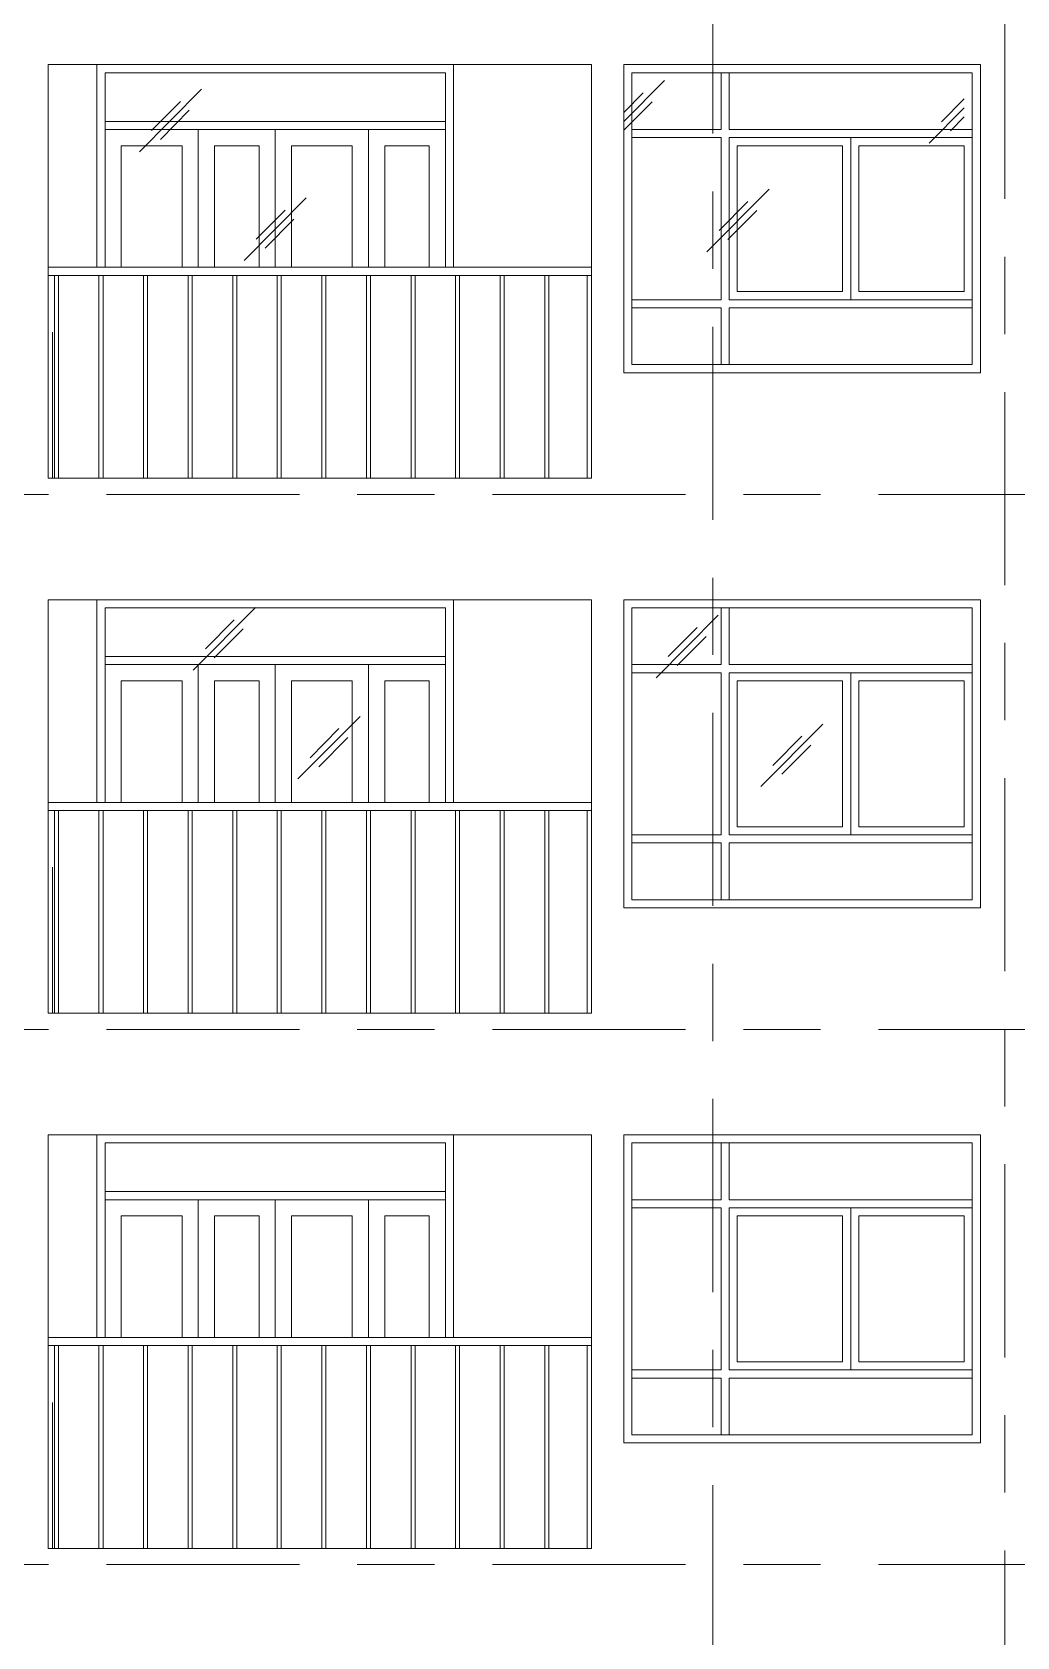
# Model space of a CAD drawing. Header units: millimetres. Extents: x -2100 to 124761, y -10432 to 93550.
# Drawn here: x 26950 to 33025, y 21454 to 31351 of the extents above; entities that cross this region are included whole.
import ezdxf
from ezdxf.xclip import XClip

# ---------------------------------------------------------------- set-up
doc = ezdxf.new("R2010")
doc.units = ezdxf.units.MM
doc.header["$XCLIPFRAME"] = 0
doc.linetypes.add('Centre', pattern=[31.75, 6.35, -4.7625, 15.875, -4.7625])
for name, color, linetype, lineweight in [('CUA', 31, 'Continuous', 9), ('KINH', 152, 'Continuous', 5), ('NET THAY 1', 41, 'Continuous', 5), ('NET THAY 2', 55, 'Continuous', 5), ('NET-THAY', 2, 'Continuous', 9), ('TRUC', 225, 'Continuous', 5)]:
    doc.layers.add(name, color=color, linetype=linetype, lineweight=lineweight)

# ---------------------------------------------------------------- blocks, each defined once
blk = doc.blocks.new('Railing - 25mm-1425477-MẶT ĐỨNG TRỤC A-Q')
at = {"layer": 'NET THAY 2'}
for p, q in [((30037.4, 86700), (30037.4, 87950)), ((30062.4, 87950), (30062.4, 86700))]:
    blk.add_line(p, q, dxfattribs=at)
blk = doc.blocks.new('Railing - 25mm-V61-MẶT ĐỨNG TRỤC A-Q')
at = {"layer": 'NET THAY 2'}
blk.add_line((30024.9, 87600), (30024.9, 86700), dxfattribs=at)
blk = doc.blocks.new('Railing - 25mm-V62-MẶT ĐỨNG TRỤC A-Q')
at = {"layer": 'NET THAY 2'}
blk.add_line((32774.9, 86700), (32774.9, 87950), dxfattribs=at)
blk = doc.blocks.new('Railing - Railing-1821295-MẶT ĐỨNG TRỤC A-Q')
for name, p in [('Railing - 25mm-1425477-MẶT ĐỨNG TRỤC A-Q', (-2950, -64700)), ('Railing - 25mm-1425477-MẶT ĐỨNG TRỤC A-Q', (-2675, -64700)), ('Railing - 25mm-1425477-MẶT ĐỨNG TRỤC A-Q', (-2400, -64700)), ('Railing - 25mm-1425477-MẶT ĐỨNG TRỤC A-Q', (-2125, -64700)), ('Railing - 25mm-1425477-MẶT ĐỨNG TRỤC A-Q', (-1850, -64700)), ('Railing - 25mm-1425477-MẶT ĐỨNG TRỤC A-Q', (-1575, -64700)), ('Railing - 25mm-1425477-MẶT ĐỨNG TRỤC A-Q', (-1300, -64700)), ('Railing - 25mm-1425477-MẶT ĐỨNG TRỤC A-Q', (-1025, -64700)), ('Railing - 25mm-1425477-MẶT ĐỨNG TRỤC A-Q', (-750, -64700)), ('Railing - 25mm-1425477-MẶT ĐỨNG TRỤC A-Q', (-475, -64700)), ('Railing - 25mm-1425477-MẶT ĐỨNG TRỤC A-Q', (-200, -64700)), ('Railing - 25mm-1425477-MẶT ĐỨNG TRỤC A-Q', (75, -64700)), ('Railing - 25mm-V62-MẶT ĐỨNG TRỤC A-Q', (-2400, -64700)), ('Railing - 25mm-V61-MẶT ĐỨNG TRỤC A-Q', (-2950, -64700))]:
    blk.add_blockref(name, p)
blk = doc.blocks.new('CUA LO GIA - DB6-1834140-MẶT ĐỨNG TRỤC A-Q')
at = {"layer": 'CUA'}
for p, q in [((29549.9, 24500), (27349.9, 24500)), ((27349.9, 24050), (27349.9, 24500)), ((27399.9, 24450), (27399.9, 22950)), ((27399.9, 24450), (29499.9, 24450)), ((29499.9, 22950), (29499.9, 24450)), ((29549.9, 24500), (29549.9, 22950)), ((29499.9, 24150), (27399.9, 24150)), ((27399.9, 24150), (27399.9, 24100)), ((29499.9, 24100), (29499.9, 24150)), ((27399.9, 24100), (29499.9, 24100)), ((27974.9, 24100), (27399.9, 24100)), ((27399.9, 24100), (27399.9, 22950)), ((27974.9, 22950), (27974.9, 24100)), ((28449.9, 24100), (28449.9, 22950)), ((28449.9, 22950), (28449.9, 24100)), ((29024.9, 24100), (29024.9, 22950)), ((29499.9, 24100), (29024.9, 24100)), ((29499.9, 22950), (29499.9, 24100)), ((27499.9, 22950), (27499.9, 24000)), ((27499.9, 24000), (27874.9, 24000)), ((27874.9, 24000), (27874.9, 22950)), ((28074.9, 24000), (28349.9, 24000)), ((28074.9, 22950), (28074.9, 24000)), ((28349.9, 24000), (28349.9, 22950)), ((28549.9, 22950), (28549.9, 24000)), ((28549.9, 24000), (28924.9, 24000)), ((28924.9, 24000), (28924.9, 22950)), ((29124.9, 24000), (29399.9, 24000)), ((29124.9, 22950), (29124.9, 24000)), ((29399.9, 24000), (29399.9, 22950))]:
    blk.add_line(p, q, dxfattribs=at)
blk = doc.blocks.new('X-PHONG NGU 2 - X-PHONG NGU 2_Recovery_ 3-1759956-MẶT ĐỨNG TRỤC A-Q')
at = {"layer": 'CUA'}
for p, q in [((30649.889877, 22800), (30649.889877, 24600)), ((31199.889877, 24600), (31199.889877, 24250)), ((31249.889877, 24250), (31249.889877, 24600)), ((32749.889877, 24600), (32749.889877, 22800)), ((31199.889877, 24250), (30649.889877, 24250)), ((30649.889877, 24250), (30649.889877, 24200)), ((32749.889877, 24250), (31249.889877, 24250)), ((32749.889877, 24200), (32749.889877, 24250)), ((30649.889877, 24200), (31199.889877, 24200)), ((31199.889877, 24200), (31199.889877, 23200)), ((31999.889877, 24200), (31249.889877, 24200)), ((31249.889877, 24200), (31249.889877, 23200)), ((31249.889877, 23200), (31249.889877, 24200)), ((31249.889877, 24200), (32749.889877, 24200)), ((31299.889877, 23250), (31299.889877, 24150)), ((31299.889877, 24150), (31949.889877, 24150)), ((31949.889877, 24150), (31949.889877, 23250)), ((31999.889877, 23200), (31999.889877, 24200)), ((32049.889877, 24150), (32699.889877, 24150)), ((32049.889877, 23250), (32049.889877, 24150)), ((32699.889877, 24150), (32699.889877, 23250)), ((31199.889877, 23200), (30649.889877, 23200)), ((30649.889877, 23200), (30649.889877, 23150)), ((31249.889877, 23200), (31999.889877, 23200)), ((32749.889877, 23200), (31249.889877, 23200)), ((31949.889877, 23250), (31299.889877, 23250)), ((32699.889877, 23250), (32049.889877, 23250)), ((32749.889877, 23150), (32749.889877, 23200)), ((30649.889877, 23150), (31199.889877, 23150)), ((31199.889877, 23150), (31199.889877, 22800)), ((31249.889877, 22800), (31249.889877, 23150)), ((31249.889877, 23150), (32749.889877, 23150)), ((32749.889877, 22800), (30649.889877, 22800)), ((31199.889877, 22800), (31249.889877, 22800)), ((30599.889877, 22750), (32799.889877, 22750))]:
    blk.add_line(p, q, dxfattribs=at)
blk = doc.blocks.new('Top Rail Type - Top Rail_Internal_-1821311-MẶT ĐỨNG TRỤC A-Q')
at = {"layer": 'NET THAY 1'}
for p, q in [((30399.9, 22950), (27049.9, 22950)), ((27049.9, 22900), (30399.9, 22900))]:
    blk.add_line(p, q, dxfattribs=at)
blk = doc.blocks.new('A$C26D738F4')
at = {"layer": 'KINH'}
h = blk.add_hatch(dxfattribs=at)
h.set_pattern_fill('FP_11', color=256, style=0, pattern_type=2)
h.set_pattern_definition([(45.204, (916.8, -14048.4), (0.002, 2032), [252.7, -2610.8]), (45.204, (862, -13993.3), (0.002, 2032), [252.7, -2610.8]), (45.204, (786.7, -14124.3), (0.002, 2032), [544.27, -2319.24]), (45.204, (-455.1, -12687), (0.002, 2032), [252.7, -2610.8]), (45.204, (-509.9, -12631.8), (0.002, 2032), [252.7, -2610.8]), (45.204, (-585.2, -12762.9), (0.002, 2032), [544.27, -2319.24])])
h.paths.add_polyline_path([(16136.9, -2650), (16136.9, -750), (14036.9, -750), (14036.9, -2650)])
h = blk.add_hatch(dxfattribs=at)
h.set_pattern_fill('FP_11', color=256, style=0, pattern_type=2)
h.set_pattern_definition([(45.204, (3772, -13995.6), (0.002, 2032), [252.7, -2610.8]), (45.204, (3717.3, -13940.5), (0.002, 2032), [252.7, -2610.8]), (45.204, (3642, -14071.5), (0.002, 2032), [544.27, -2319.24]), (45.204, (2400.1, -12634.2), (0.002, 2032), [252.7, -2610.8]), (45.204, (2345.3, -12579), (0.002, 2032), [252.7, -2610.8]), (45.204, (2270, -12710), (0.002, 2032), [544.27, -2319.24])])
h.paths.add_polyline_path([(19386.8, -2600), (19386.8, -1400), (17186.8, -1400), (17186.8, -2600)])
at = {"layer": 'CUA'}
blk.add_lwpolyline([(16136.9, -2650), (13936.9, -2650), (13936.9, -750), (16136.9, -750)], close=True, dxfattribs=at)
for points in [[(19386.8, -2650), (19386.8, -1400)], [(16086.9, -2600), (13986.9, -2600)]]:
    blk.add_lwpolyline(points, dxfattribs=at)
at = {"layer": 'NET-THAY'}
for q in [(16336.9, -2650), (19686.8, -100)]:
    blk.add_line((16336.9, -100), q, dxfattribs=at)
blk.add_lwpolyline([(19686.8, -100), (19686.8, -2650), (16336.8, -2650)], dxfattribs=at)
at = {"layer": 'CUA', "rotation": 180}
blk.add_blockref('X-PHONG NGU 2 - X-PHONG NGU 2_Recovery_ 3-1759956-MẶT ĐỨNG TRỤC A-Q', (46736.8, 22000), dxfattribs=at)
at = {"layer": 'CUA'}
ref = blk.add_blockref('CUA LO GIA - DB6-1834140-MẶT ĐỨNG TRỤC A-Q', (46736.8, 21850), dxfattribs=dict(at, rotation=180))
XClip(ref).set_block_clipping_path([(27225.2046827646, 23250.0000000015), (29617.8751431563, 24500.0000000003)])
at = {"layer": 'NET THAY 1', "rotation": 180}
for name, p in [('Railing - Railing-1821295-MẶT ĐỨNG TRỤC A-Q', (46736.8, 21900)), ('Top Rail Type - Top Rail_Internal_-1821311-MẶT ĐỨNG TRỤC A-Q', (46736.8, 21550))]:
    blk.add_blockref(name, p, dxfattribs=at)

msp = doc.modelspace()

# ---------------------------------------------------------------- hatches: boundary and pattern name
at = {"layer": 'KINH'}
h = msp.add_hatch(dxfattribs=at)
h.set_pattern_fill('FP_11', color=256, angle=180, style=0, pattern_type=2)
h.set_pattern_definition([(225.204, (42964.7, 39245.6), (-0.002, -2032), [252.7, -2610.8]), (225.204, (43019.5, 39190.5), (-0.002, -2032), [252.7, -2610.8]), (225.204, (43094.8, 39321.5), (-0.002, -2032), [544.27, -2319.24]), (225.204, (44336.7, 37884.2), (-0.002, -2032), [252.7, -2610.8]), (225.204, (44391.4, 37829), (-0.002, -2032), [252.7, -2610.8]), (225.204, (44466.8, 37960), (-0.002, -2032), [544.27, -2319.24])])
h.paths.add_polyline_path([(27349.9, 27850), (27349.9, 26600), (29549.9, 26600), (29549.9, 27850)])
h = msp.add_hatch(dxfattribs=at)
h.set_pattern_fill('FP_11', color=256, angle=180, style=0, pattern_type=2)
h.set_pattern_definition([(225.204, (45820, 39198.4), (-0.002, -2032), [252.7, -2610.8]), (225.204, (45874.7, 39143.3), (-0.002, -2032), [252.7, -2610.8]), (225.204, (45950, 39274.3), (-0.002, -2032), [544.27, -2319.24]), (225.204, (47191.9, 37837), (-0.002, -2032), [252.7, -2610.8]), (225.204, (47246.7, 37781.8), (-0.002, -2032), [252.7, -2610.8]), (225.204, (47322, 37912.9), (-0.002, -2032), [544.27, -2319.24])])
h.paths.add_polyline_path([(30599.9, 27800), (30599.9, 25900), (32699.9, 25900), (32699.9, 27800)])

# ---------------------------------------------------------------- linework, layer by layer
at = {"layer": 'CUA'}
msp.add_line((30599.9, 27850), (32799.9, 27850), dxfattribs=at)
msp.add_lwpolyline([(30599.9, 27850), (32799.9, 27850), (32799.9, 25950), (30599.9, 25950)], close=True, dxfattribs=at)
for points in [[(30649.9, 27800), (32749.9, 27800)], [(30599.9, 24550), (32799.9, 24550.1)], [(30599.9, 22650), (30599.9, 24550)], [(32799.9, 24550), (32799.9, 22650)], [(30649.9, 24500), (32749.9, 24500)]]:
    msp.add_lwpolyline(points, dxfattribs=at)
at = {"layer": 'NET-THAY'}
for p, q in [((27349.9, 26600), (27349.9, 27850)), ((29549.9, 27850), (29549.9, 26600)), ((30399.9, 25300), (30399.9, 27850)), ((30399.9, 25300), (27049.9, 25300)), ((27349.9, 24550), (29549.9, 24550)), ((27349.9, 23300), (27349.9, 24550)), ((29549.9, 24550), (29549.9, 23300)), ((30399.9, 22000), (30399.9, 24550)), ((32799.9, 22650), (30599.9, 22650)), ((30399.9, 22000), (27049.9, 22000))]:
    msp.add_line(p, q, dxfattribs=at)
for points in [[(27049.9, 25300), (27049.9, 27850), (30399.9, 27850)], [(27349.9, 27850), (29549.9, 27850), (29549.9, 26600)], [(27049.9, 22000), (27049.9, 24550), (30399.9, 24550)], [(27349.9, 24550), (29549.9, 24550), (29549.9, 23300)]]:
    msp.add_lwpolyline(points, dxfattribs=at)
at = {"layer": 'TRUC', "linetype": 'Centre', "ltscale": 75}
for p, q in [((31149.9, -5827.8), (31149.9, 93540.4)), ((32949.9, -3849.3), (32949.9, 93540.4)), ((-2000.1, 28500), (44599.9, 28500)), ((-2000.1, 25200), (44599.9, 25200)), ((-2000.1, 21900), (44599.9, 21900))]:
    msp.add_line(p, q, dxfattribs=at)

# ---------------------------------------------------------------- block references
at = {"layer": 'CUA'}
ref = msp.add_blockref('CUA LO GIA - DB6-1834140-MẶT ĐỨNG TRỤC A-Q', (0, 3350), dxfattribs=at)
XClip(ref).set_block_clipping_path([(27243.5604926303, 23250.0000000015), (29584.2770496515, 24500.0000000003)])
for p in [(0, 3200), (0, -100)]:
    msp.add_blockref('X-PHONG NGU 2 - X-PHONG NGU 2_Recovery_ 3-1759956-MẶT ĐỨNG TRỤC A-Q', p, dxfattribs=at)
ref = msp.add_blockref('CUA LO GIA - DB6-1834140-MẶT ĐỨNG TRỤC A-Q', (0, 50), dxfattribs=at)
XClip(ref).set_block_clipping_path([(27349.9365179651, 23250.0000000015), (29549.9365179651, 24500.0000000003)])
at = {"layer": 'NET THAY 1'}
for name, p in [('Top Rail Type - Top Rail_Internal_-1821311-MẶT ĐỨNG TRỤC A-Q', (0, 3650)), ('Railing - Railing-1821295-MẶT ĐỨNG TRỤC A-Q', (0, 3300)), ('Top Rail Type - Top Rail_Internal_-1821311-MẶT ĐỨNG TRỤC A-Q', (0, 350)), ('Railing - Railing-1821295-MẶT ĐỨNG TRỤC A-Q', (0, 0))]:
    msp.add_blockref(name, p, dxfattribs=at)
at = {"layer": 'NET-THAY', "rotation": 180}
msp.add_blockref('A$C26D738F4', (46736.8, 28500), dxfattribs=at)

doc.saveas('drawing.dxf')
